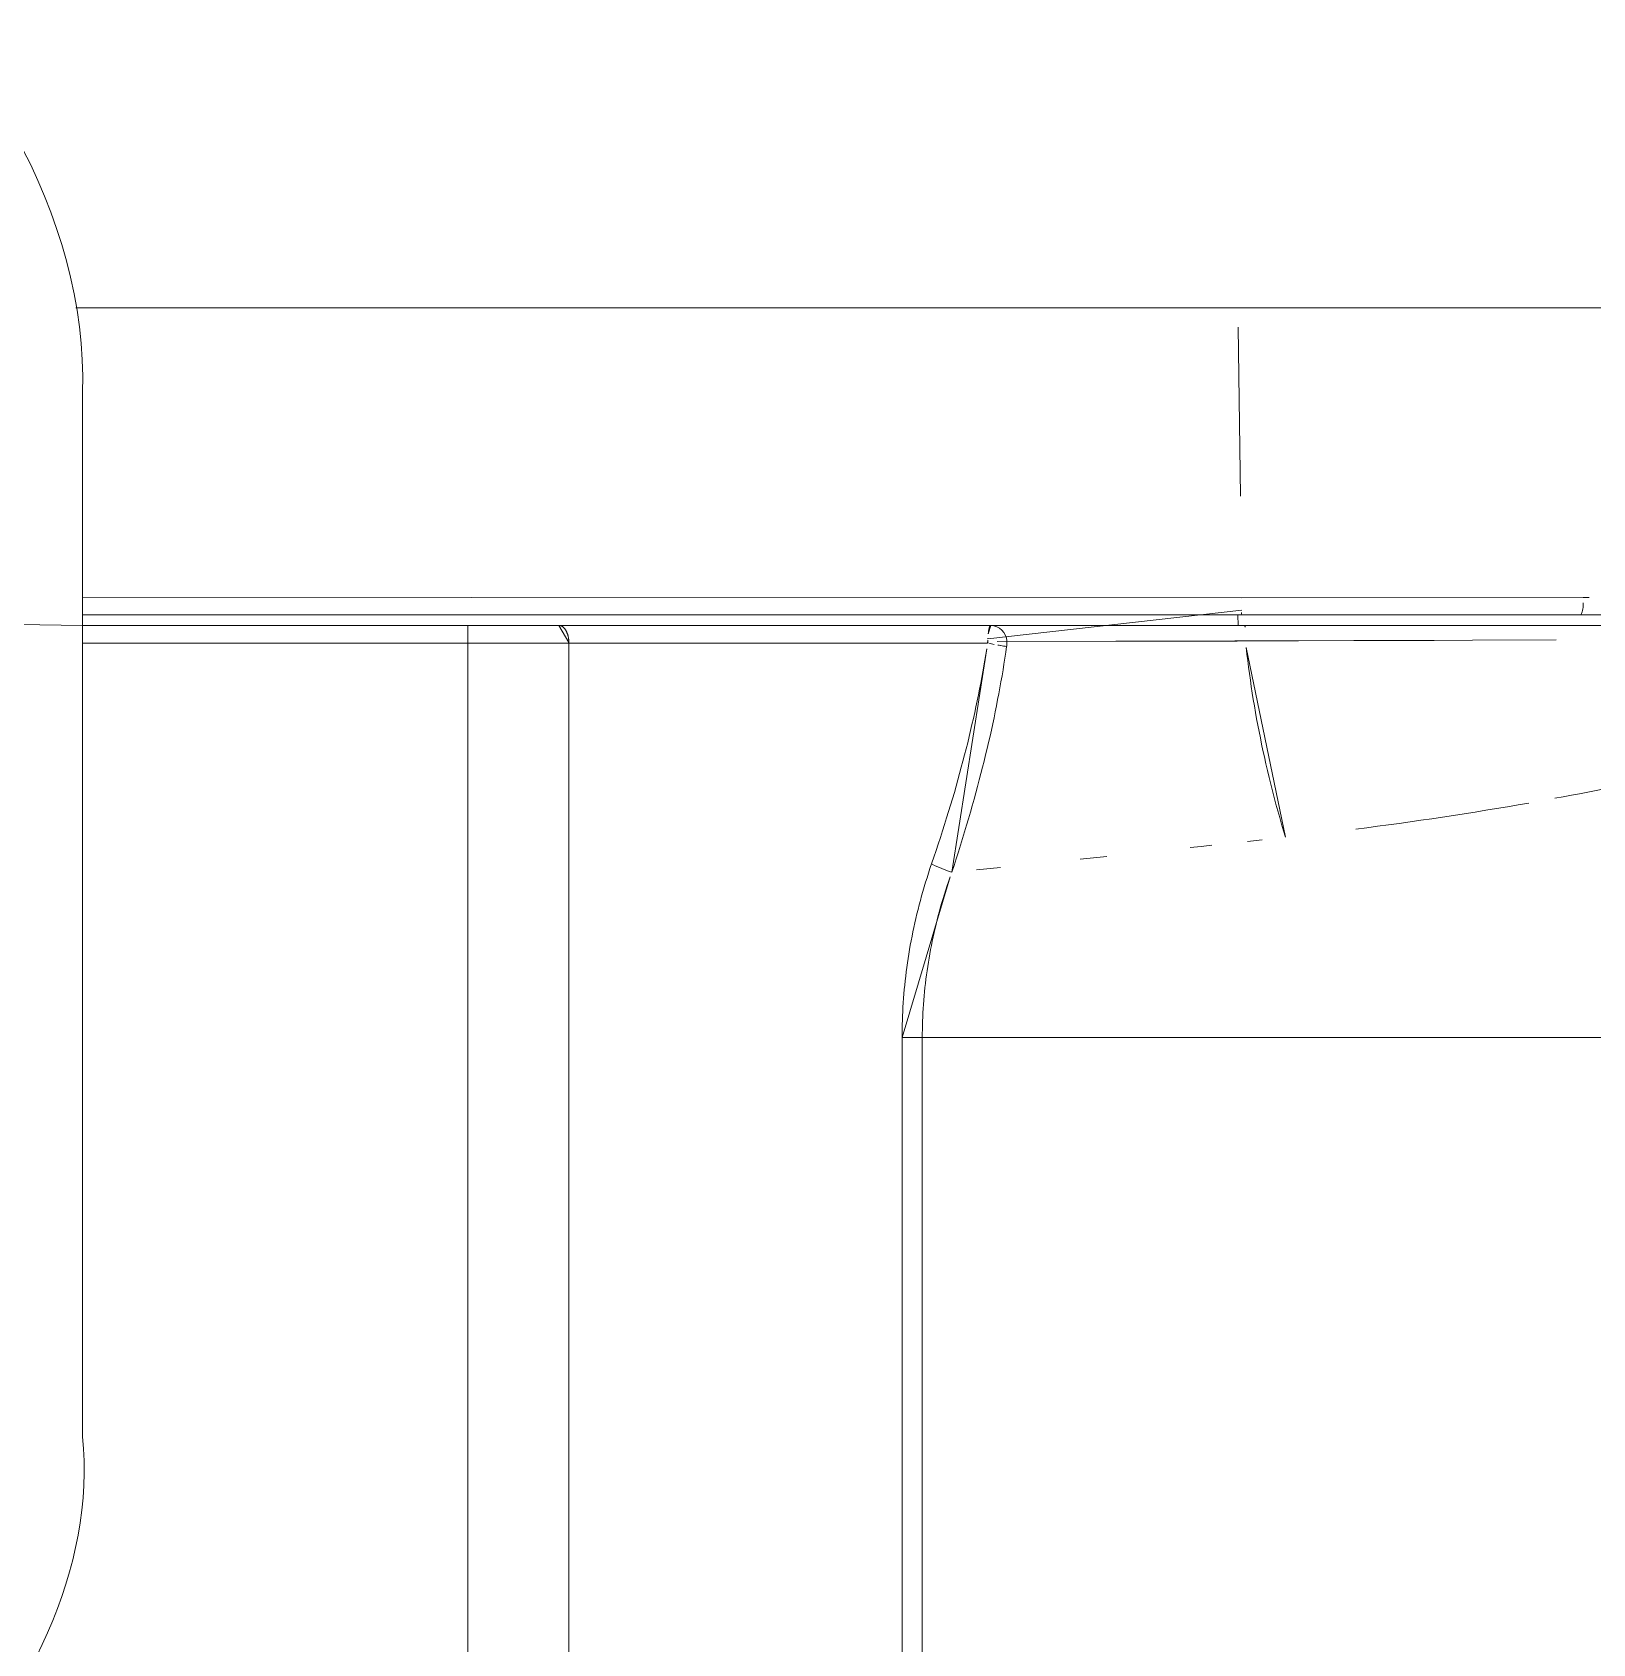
# Model space of a CAD drawing. Header units: millimetres. Extents: x 521 to 148073, y -17811 to 32040.
# Drawn here: x 66123.11 to 66169.13, y 20228.66 to 20276.17 of the extents above; entities that cross this region are included whole.
import ezdxf

# ---------------------------------------------------------------- set-up
doc = ezdxf.new("R2010")
doc.units = ezdxf.units.MM
doc.layers.add('Datové rozvody', color=6, linetype='Continuous')
doc.layers.add('PDF_Geometrie', color=7, linetype='Continuous', true_color=0xbdbdbd)

# ---------------------------------------------------------------- blocks, each defined once
blk = doc.blocks.new('projektor')
at = {"layer": 'PDF_Geometrie', "lineweight": 13}
for points in [[(86286.702, 15269.391), (86286.702, 15192.04), (86286.4, 15172.517)], [(86286.4, 15269.37), (86286.4, 15192.04)], [(86298.527, 15215.546), (86298.527, 15250.912)], [(86277.598, 15191.845), (86277.598, 15248.503)], [(86285.9, 15235.251), (86285.906, 15235.085)], [(86285.906, 15235.085), (86285.908, 15225.296)], [(86287.114, 15234.312), (86287.129, 15231.904), (86287.165, 15218.278), (86287.135, 15230.81)], [(86287.148, 15226.913), (86287.148, 15226.665), (86287.148, 15226.336), (86287.149, 15225.932), (86287.15, 15225.445), (86287.15, 15225.648), (86287.156, 15222.348)], [(86287.148, 15226.336), (86287.148, 15226.287), (86287.149, 15226.099), (86287.149, 15225.893), (86287.15, 15225.747), (86287.152, 15224.406), (86287.151, 15225.161), (86287.16, 15218.553), (86287.156, 15221.678)], [(86292.899, 15225.455), (86292.854, 15225.876), (86292.899, 15225.455)], [(86278.148, 15225.184), (86282.995, 15225.254)], [(86285.908, 15225.296), (86285.907, 15203.197)], [(86287.069, 15218.011), (86287.088, 15218.011), (86286.27, 15225.289)], [(86286.4, 15225.181), (86286.702, 15225.185)], [(86293.409, 15220.658), (86293.33, 15221.415), (86293.409, 15220.658)], [(86287.308, 15218.545), (86287.475, 15218.521), (86287.644, 15218.495), (86287.812, 15218.469), (86287.981, 15218.442), (86288.149, 15218.413), (86288.32, 15218.384), (86288.491, 15218.353), (86288.661, 15218.321), (86288.833, 15218.288), (86289.006, 15218.254), (86289.18, 15218.22), (86289.353, 15218.184), (86289.528, 15218.147), (86289.704, 15218.109), (86289.88, 15218.069), (86290.058, 15218.029), (86290.235, 15217.987), (86290.414, 15217.944), (86290.593, 15217.9), (86290.773, 15217.856), (86290.955, 15217.809), (86291.137, 15217.762), (86291.32, 15217.713), (86291.504, 15217.663), (86291.689, 15217.612), (86291.875, 15217.561), (86292.061, 15217.507), (86292.248, 15217.452), (86292.437, 15217.397), (86292.627, 15217.34), (86292.817, 15217.281), (86293.008, 15217.222), (86293.201, 15217.161), (86293.394, 15217.1), (86293.589, 15217.037), (86293.784, 15216.972), (86287.371, 15217.973), (86287.535, 15217.947), (86287.7, 15217.921), (86287.865, 15217.892), (86288.03, 15217.863), (86288.196, 15217.833), (86288.362, 15217.802), (86288.53, 15217.769), (86288.698, 15217.736), (86288.866, 15217.702), (86289.036, 15217.666), (86289.205, 15217.629), (86289.377, 15217.591), (86289.548, 15217.552), (86289.721, 15217.512), (86289.893, 15217.471), (86290.067, 15217.428), (86290.243, 15217.385), (86290.419, 15217.34), (86290.595, 15217.294), (86290.772, 15217.246), (86290.95, 15217.198), (86291.13, 15217.149), (86291.31, 15217.098), (86291.492, 15217.046), (86291.673, 15216.993), (86291.856, 15216.938), (86292.04, 15216.882), (86292.225, 15216.825), (86292.411, 15216.767), (86292.598, 15216.708), (86292.785, 15216.647), (86292.974, 15216.585), (86293.164, 15216.522), (86293.355, 15216.458)], [(86293.713, 15217.686), (86293.644, 15218.369)], [(86287.208, 15217.998), (86287.208, 15192.04)], [(86293.355, 15216.458), (86293.678, 15216.347), (86293.809, 15216.304), (86293.941, 15216.262), (86294.071, 15216.221), (86294.202, 15216.182), (86294.332, 15216.144), (86294.461, 15216.107), (86294.591, 15216.071), (86294.721, 15216.038), (86294.85, 15216.004), (86294.979, 15215.973), (86295.107, 15215.942), (86295.236, 15215.913), (86295.364, 15215.884), (86295.492, 15215.858), (86295.621, 15215.832), (86295.748, 15215.807), (86295.875, 15215.783), (86296.003, 15215.761), (86296.13, 15215.74), (86296.258, 15215.72), (86296.386, 15215.701), (86296.513, 15215.683), (86296.639, 15215.666), (86296.766, 15215.651), (86296.893, 15215.636), (86297.019, 15215.623), (86297.146, 15215.61), (86297.273, 15215.599), (86297.399, 15215.589), (86297.524, 15215.58), (86297.651, 15215.572), (86297.776, 15215.566), (86297.901, 15215.56), (86298.027, 15215.555), (86298.152, 15215.551), (86298.278, 15215.548), (86298.402, 15215.547), (86298.527, 15215.546), (86293.91, 15216.928), (86294.034, 15216.884), (86294.159, 15216.842), (86294.283, 15216.802), (86294.408, 15216.762), (86294.532, 15216.724), (86294.655, 15216.688), (86294.778, 15216.652), (86294.902, 15216.618), (86295.025, 15216.585), (86295.148, 15216.552), (86295.27, 15216.522), (86295.393, 15216.492), (86295.515, 15216.465), (86295.637, 15216.438), (86295.758, 15216.412), (86295.88, 15216.388), (86296.002, 15216.364), (86296.124, 15216.342), (86296.245, 15216.321), (86296.366, 15216.3), (86296.487, 15216.281), (86296.609, 15216.264), (86296.729, 15216.246), (86296.85, 15216.231), (86296.97, 15216.217), (86297.091, 15216.204), (86297.212, 15216.19), (86297.332, 15216.179), (86297.452, 15216.169), (86297.572, 15216.161), (86297.692, 15216.153), (86297.812, 15216.146), (86297.931, 15216.139), (86298.051, 15216.135), (86298.17, 15216.131), (86298.289, 15216.128), (86298.408, 15216.127), (86298.527, 15216.126)], [(86298.527, 15216.126), (86376.101, 15216.126)], [(86298.527, 15215.546), (86376.101, 15215.546)], [(86287.208, 15205.99), (86385.559, 15205.99)], [(86285.907, 15203.197), (86285.908, 15192.04)], [(86286.702, 15203.089), (86385.559, 15203.089)], [(86280.02, 15192.04), (86309.968, 15192.04)]]:
    blk.add_lwpolyline(points, dxfattribs=at)
for points in [[(86290.476, 15225.939), (86290.672, 15225.982), (86290.867, 15226.027), (86291.061, 15226.074), (86291.255, 15226.122), (86291.448, 15226.171), (86291.641, 15226.22), (86291.832, 15226.272), (86292.023, 15226.325), (86292.214, 15226.379), (86292.404, 15226.434), (86292.593, 15226.491), (86292.781, 15226.548), (86287.339, 15225.416), (86287.525, 15225.437), (86287.712, 15225.461), (86287.899, 15225.484), (86288.085, 15225.509), (86288.271, 15225.536), (86288.457, 15225.563), (86288.643, 15225.592), (86288.827, 15225.621), (86289.013, 15225.652), (86289.197, 15225.684), (86289.381, 15225.717), (86289.564, 15225.751), (86289.748, 15225.786), (86289.931, 15225.823), (86290.113, 15225.86), (86290.295, 15225.899)], [(86286.702, 15225.377), (86286.703, 15225.377), (86286.703, 15225.378), (86286.704, 15225.378), (86286.705, 15225.379), (86286.706, 15225.379), (86286.709, 15225.38), (86286.71, 15225.38), (86286.713, 15225.38), (86286.716, 15225.381), (86286.719, 15225.381), (86286.722, 15225.382), (86286.726, 15225.382), (86286.731, 15225.383), (86286.735, 15225.383), (86286.739, 15225.383), (86286.744, 15225.384), (86286.75, 15225.384), (86286.755, 15225.385)], [(86293.042, 15224.122), (86293.01, 15224.429), (86293.042, 15224.122), (86293.076, 15223.809)], [(86287.308, 15218.545), (86287.301, 15218.502), (86287.295, 15218.459), (86287.288, 15218.415), (86287.281, 15218.372), (86287.273, 15218.331), (86287.266, 15218.289)], [(86286.702, 15218.088), (86286.703, 15218.085), (86286.703, 15218.083), (86286.705, 15218.081), (86286.705, 15218.078), (86286.708, 15218.076), (86286.709, 15218.074), (86286.713, 15218.072), (86286.716, 15218.07), (86286.72, 15218.067), (86286.723, 15218.065), (86286.727, 15218.063), (86286.732, 15218.061), (86286.737, 15218.059), (86286.743, 15218.057), (86286.748, 15218.055), (86286.754, 15218.053), (86286.76, 15218.051), (86286.766, 15218.049), (86286.773, 15218.047), (86286.781, 15218.046), (86286.787, 15218.044), (86286.796, 15218.042), (86286.804, 15218.041), (86286.811, 15218.039), (86286.819, 15218.037), (86286.827, 15218.036), (86286.836, 15218.035), (86286.845, 15218.033), (86286.853, 15218.032), (86286.863, 15218.03), (86286.872, 15218.029), (86286.881, 15218.027), (86286.891, 15218.026), (86286.9, 15218.025), (86286.909, 15218.024), (86286.919, 15218.022), (86286.929, 15218.021), (86286.938, 15218.02), (86286.948, 15218.019)], [(86287.13, 15218.009), (86287.149, 15218.009), (86287.16, 15218.009), (86287.164, 15218.009), (86287.168, 15218.008), (86287.171, 15218.008), (86287.175, 15218.008), (86287.179, 15218.007), (86287.183, 15218.006), (86287.187, 15218.005), (86287.191, 15218.004), (86287.196, 15218.003), (86287.2, 15218.001), (86287.204, 15218)], [(86287.247, 15218.187), (86287.24, 15218.148), (86287.231, 15218.109), (86287.224, 15218.07), (86287.217, 15218.034)], [(86286.702, 15205.7), (86286.703, 15205.708), (86286.703, 15205.715), (86286.704, 15205.722), (86286.705, 15205.729), (86286.706, 15205.736), (86286.708, 15205.743), (86286.71, 15205.75), (86286.712, 15205.757), (86286.716, 15205.765), (86286.718, 15205.772), (86286.721, 15205.779), (86286.725, 15205.786), (86286.729, 15205.793), (86286.733, 15205.799), (86286.737, 15205.806), (86286.743, 15205.813), (86286.747, 15205.819), (86286.752, 15205.826), (86286.758, 15205.833), (86286.764, 15205.839), (86286.77, 15205.845), (86286.777, 15205.851), (86286.783, 15205.857), (86286.791, 15205.863), (86286.797, 15205.869), (86286.805, 15205.875), (86286.813, 15205.881), (86286.821, 15205.887), (86286.829, 15205.892), (86286.838, 15205.898), (86286.846, 15205.903), (86286.855, 15205.908), (86286.865, 15205.913), (86286.874, 15205.918), (86286.883, 15205.922), (86286.893, 15205.927), (86286.903, 15205.931), (86286.913, 15205.935), (86286.924, 15205.939), (86286.934, 15205.944), (86286.944, 15205.948), (86286.956, 15205.952), (86286.966, 15205.955), (86286.977, 15205.959), (86286.989, 15205.962), (86287.001, 15205.965), (86287.012, 15205.968), (86287.023, 15205.97), (86287.035, 15205.973), (86287.048, 15205.975), (86287.059, 15205.977), (86287.072, 15205.979), (86287.083, 15205.981), (86287.096, 15205.983), (86287.108, 15205.984), (86287.12, 15205.986), (86287.133, 15205.987), (86287.145, 15205.988), (86287.158, 15205.988), (86287.17, 15205.989), (86287.183, 15205.989), (86287.196, 15205.99)]]:
    blk.add_lwpolyline(points, close=True, dxfattribs=at)
for centre, radius, start, end in [((86193.21, 15216.072), 100.121, 10.47314, 14.87469), ((86286.115, 15234.477), 0.607, 62.1577, 95.7763), ((86190.839, 15215.782), 102.506, 7.16438, 9.96839), ((86286.332, 15225.041), 0.245, 74.281, 89.7099), ((86287.187, 15218.069), 0.485, 94.4562, 177.7804), ((86287.181, 15217.524), 1.03, 83.6522, 91.1625), ((86289.76, 15218.285), 4.233, 333.7005, 341.9305)]:
    blk.add_arc(centre, radius, start, end, dxfattribs=at)
for points in [[(86309.967, 15192.04), (86317.434, 15192.797), (86325.898, 15184.333), (86325.141, 15176.866)], [(86267.088, 15184.803), (86269.568, 15189.121), (86275.042, 15192.185), (86280.019, 15192.04)]]:
    blk.add_open_spline(points, degree=3, dxfattribs=at)

msp = doc.modelspace()

# ---------------------------------------------------------------- block references
at = {"layer": 'Datové rozvody', "xscale": 1.027900945623324, "yscale": 1.027900945623324, "zscale": 1.027900945623324, "rotation": 270.0000000000001}
msp.add_blockref('projektor', (50508.686, 108952.866), dxfattribs=at)

doc.saveas('drawing.dxf')
